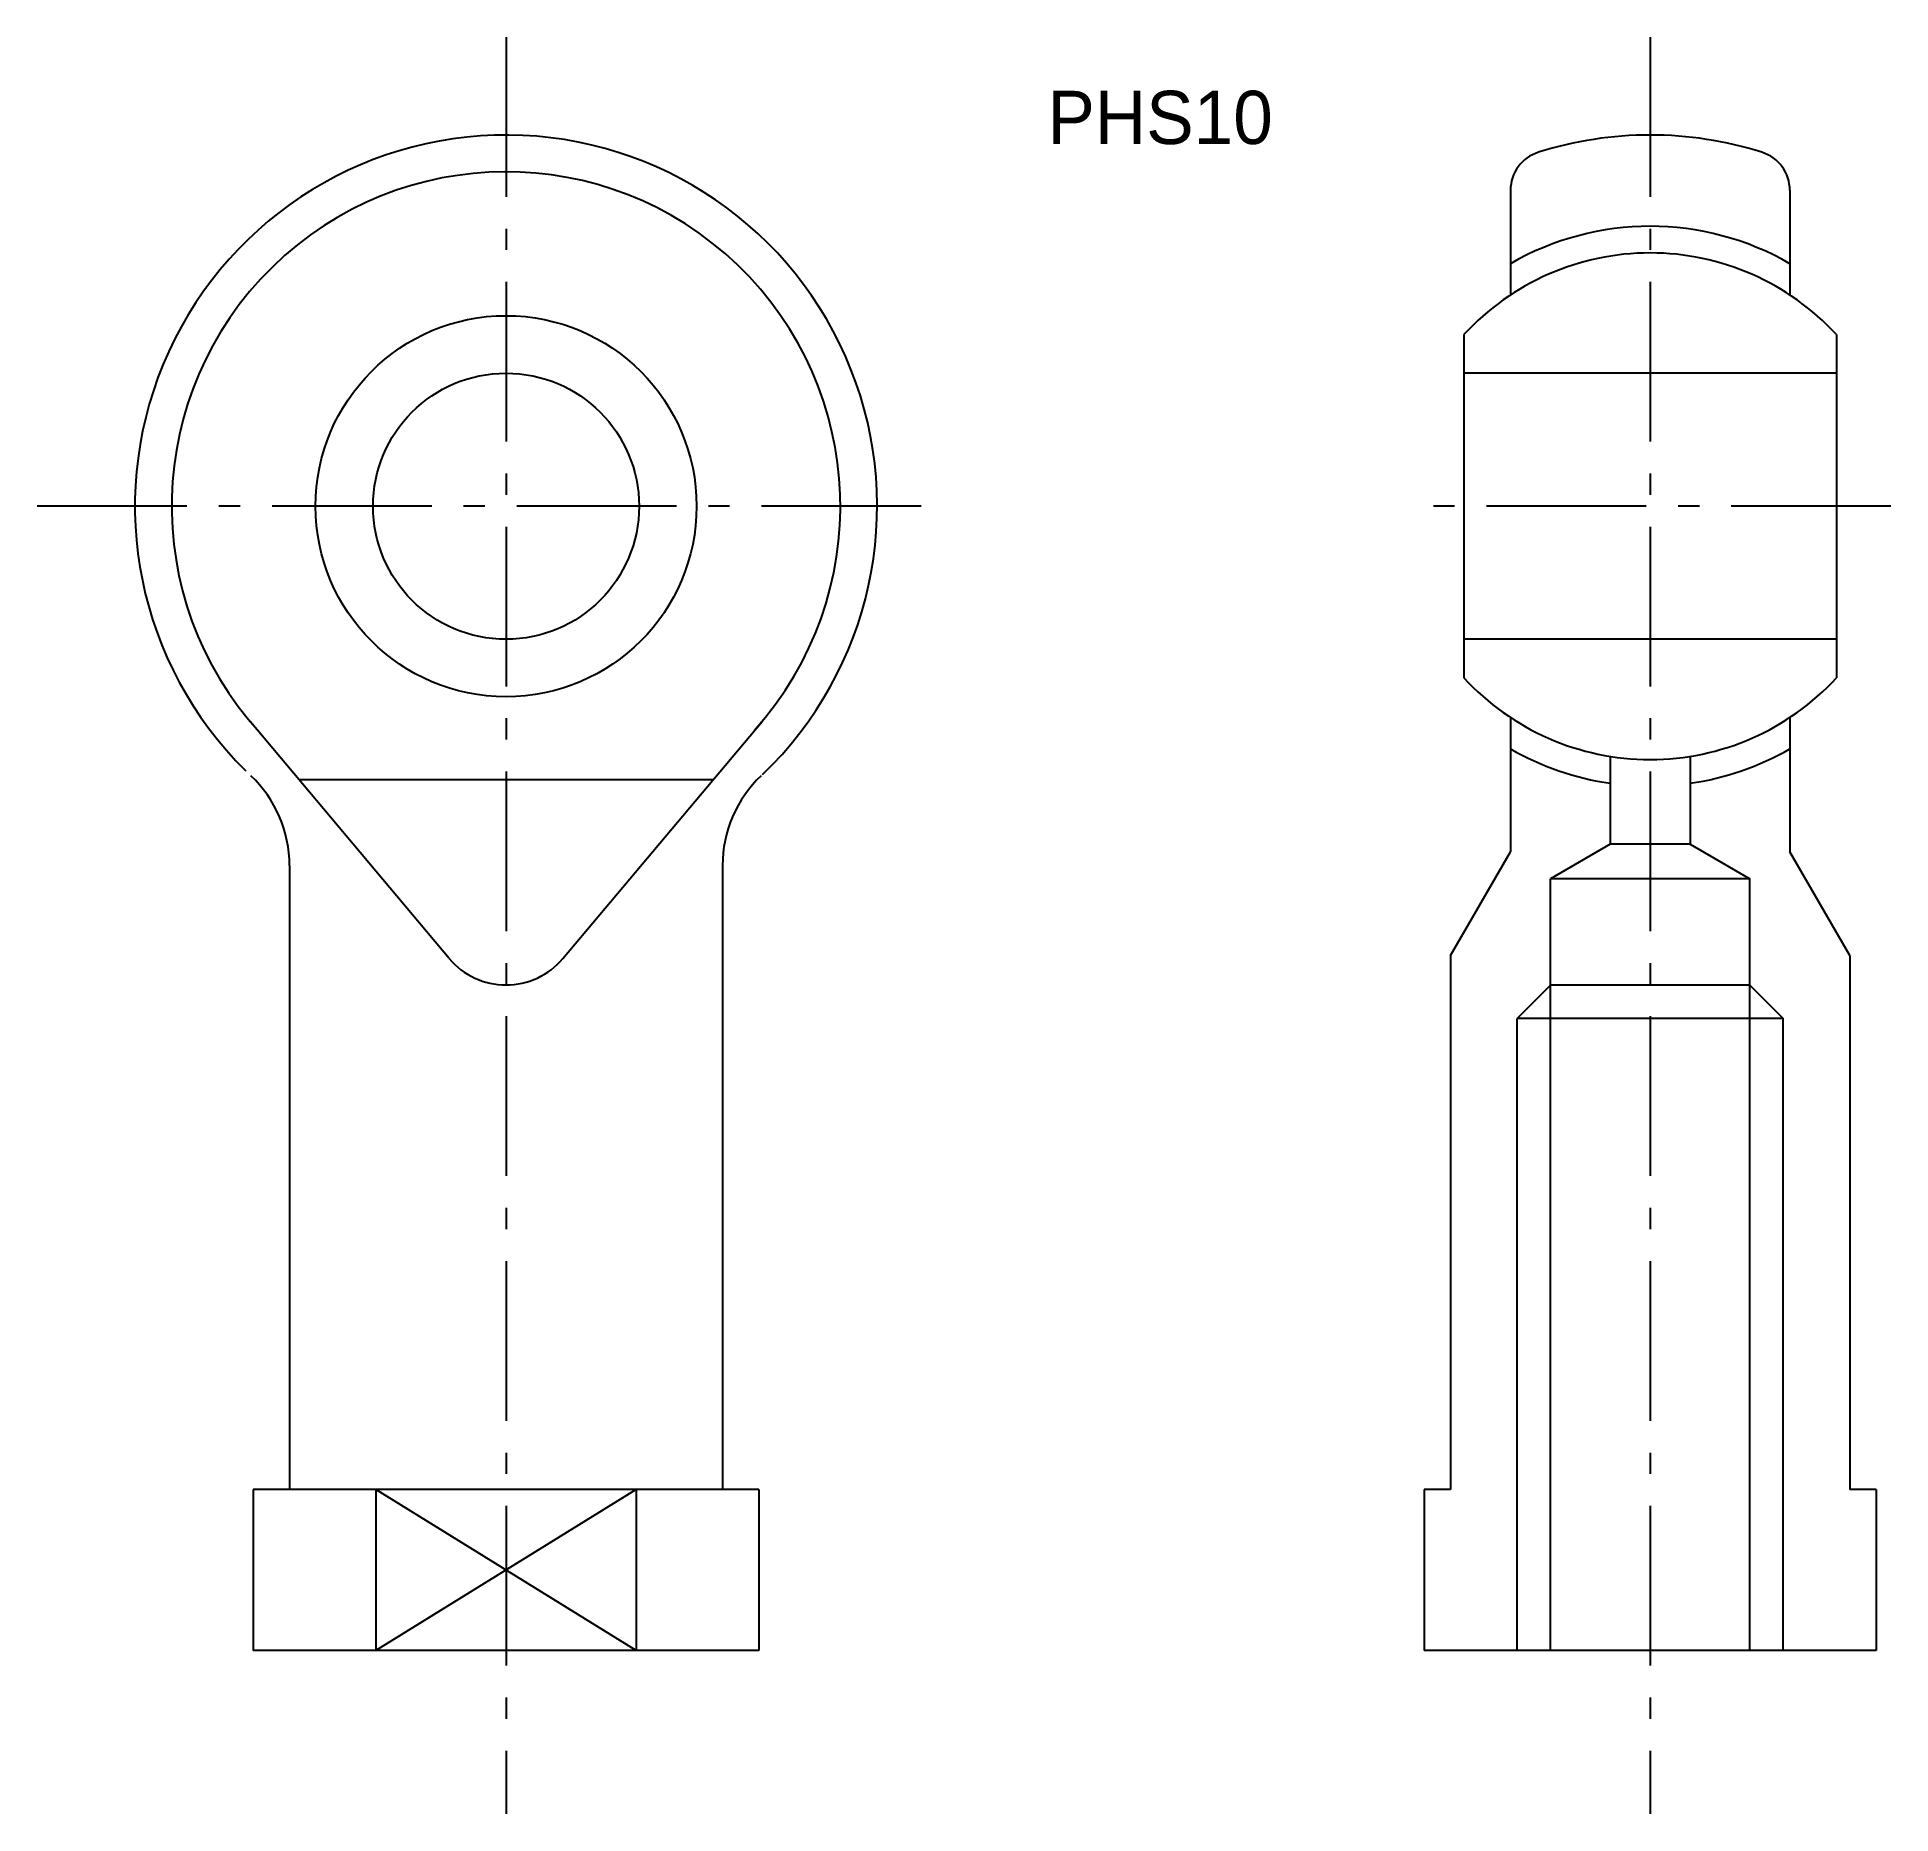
# Model space of a CAD drawing. Extents: x 516.7 to 586.4, y 265.8 to 332.6.
import ezdxf

# ---------------------------------------------------------------- set-up
doc = ezdxf.new("R2010")
doc.units = 0
doc.header["$MEASUREMENT"] = 0
doc.linetypes.add('SCENTER', pattern=[9.2, 6, -1.2, 0.8, -1.2])
for name, color, linetype in [('CON', 2, 'CONTINUOUS'), ('SCEN', 1, 'SCENTER'), ('UTI', 7, 'CONTINUOUS')]:
    doc.layers.add(name, color=color, linetype=linetype)

msp = doc.modelspace()

# ---------------------------------------------------------------- linework, layer by layer
at = {"layer": 'CON'}
for p, q in [((572.098, 326.846), (572.098, 322.914)), ((582.598, 326.846), (582.598, 322.914)), ((570.348, 321.424), (570.348, 308.524)), ((584.348, 321.424), (584.348, 308.524)), ((584.348, 319.974), (570.348, 319.974)), ((584.348, 309.974), (570.348, 309.974)), ((532.203, 297.978), (524.716, 306.89)), ((536.475, 297.978), (543.962, 306.89)), ((572.098, 307.034), (572.098, 301.984)), ((582.598, 307.034), (582.598, 301.984)), ((575.848, 305.575), (575.848, 302.272)), ((578.848, 305.575), (578.848, 302.272)), ((526.551, 304.705), (542.127, 304.705)), ((569.848, 298.086), (572.098, 301.984)), ((575.848, 302.272), (573.6, 300.974)), ((578.848, 302.272), (575.848, 302.272)), ((578.848, 302.272), (581.096, 300.974)), ((584.848, 298.086), (582.598, 301.984)), ((526.201, 301.467), (526.201, 278.019)), ((542.476, 301.467), (542.476, 278.019)), ((581.096, 300.974), (573.6, 300.974)), ((573.6, 271.974), (573.6, 300.974)), ((581.096, 271.974), (581.096, 300.974)), ((569.848, 298.086), (569.848, 278.019)), ((584.848, 298.086), (584.848, 278.019)), ((543.839, 278.019), (524.839, 278.019)), ((524.839, 278.019), (524.839, 271.974)), ((539.234, 271.974), (529.443, 278.019)), ((539.234, 278.019), (529.443, 271.974)), ((529.443, 278.019), (529.443, 271.974)), ((539.234, 278.019), (539.234, 271.974)), ((543.839, 278.019), (543.839, 271.974)), ((569.848, 278.019), (568.848, 278.019)), ((568.848, 278.019), (568.848, 271.974)), ((585.848, 278.019), (584.848, 278.019)), ((585.848, 278.019), (585.848, 271.974)), ((543.839, 271.974), (524.839, 271.974)), ((585.848, 271.974), (568.848, 271.974))]:
    msp.add_line(p, q, dxfattribs=at)
for radius in [7.161, 5]:
    msp.add_circle((534.339, 314.974), radius, dxfattribs=at)
for centre, radius, start, end in [((534.339, 314.974), 13.95, 313.6964, 225.46397), ((573.598, 326.846), 1.5, 107.52998, 180), ((577.348, 314.974), 13.95, 72.47002, 107.52998), ((581.098, 326.846), 1.5, 0, 72.47002), ((534.339, 314.974), 12.568, 317.9962, 222.52215), ((577.348, 314.974), 10.519, 60.05827, 119.94173), ((577.348, 314.974), 9.519, 42.65835, 137.34165), ((577.348, 314.974), 9.519, 222.65835, 317.34165), ((577.348, 314.974), 10.519, 240.05827, 261.80136), ((577.348, 314.974), 10.519, 278.19864, 299.94173), ((521.551, 301.467), 4.65, 0, 46.56746), ((547.126, 301.467), 4.65, 133.43254, 180), ((534.339, 299.772), 2.79, 220.03296, 319.96704)]:
    msp.add_arc(centre, radius, start, end, dxfattribs=at)
at = {"layer": 'SCEN'}
for p, q in [((534.339, 332.605), (534.339, 265.83)), ((577.348, 332.605), (577.348, 265.83)), ((549.944, 314.974), (516.71, 314.974)), ((586.398, 314.974), (568.813, 314.974))]:
    msp.add_line(p, q, dxfattribs=at)
at = {"layer": 'UTI'}
for p, q in [((573.6, 296.974), (572.348, 295.722)), ((581.096, 296.974), (573.6, 296.974)), ((581.096, 296.974), (582.348, 295.722)), ((582.348, 295.722), (572.348, 295.722)), ((572.348, 271.974), (572.348, 295.722)), ((582.348, 271.974), (582.348, 295.722))]:
    msp.add_line(p, q, dxfattribs=at)

# ---------------------------------------------------------------- texts
at = {"layer": 'CON', "insert": (554.689, 330.586), "char_height": 2, "width": 16.53, "attachment_point": 1}
msp.add_mtext('PHS10', dxfattribs=at)

doc.saveas('drawing.dxf')
